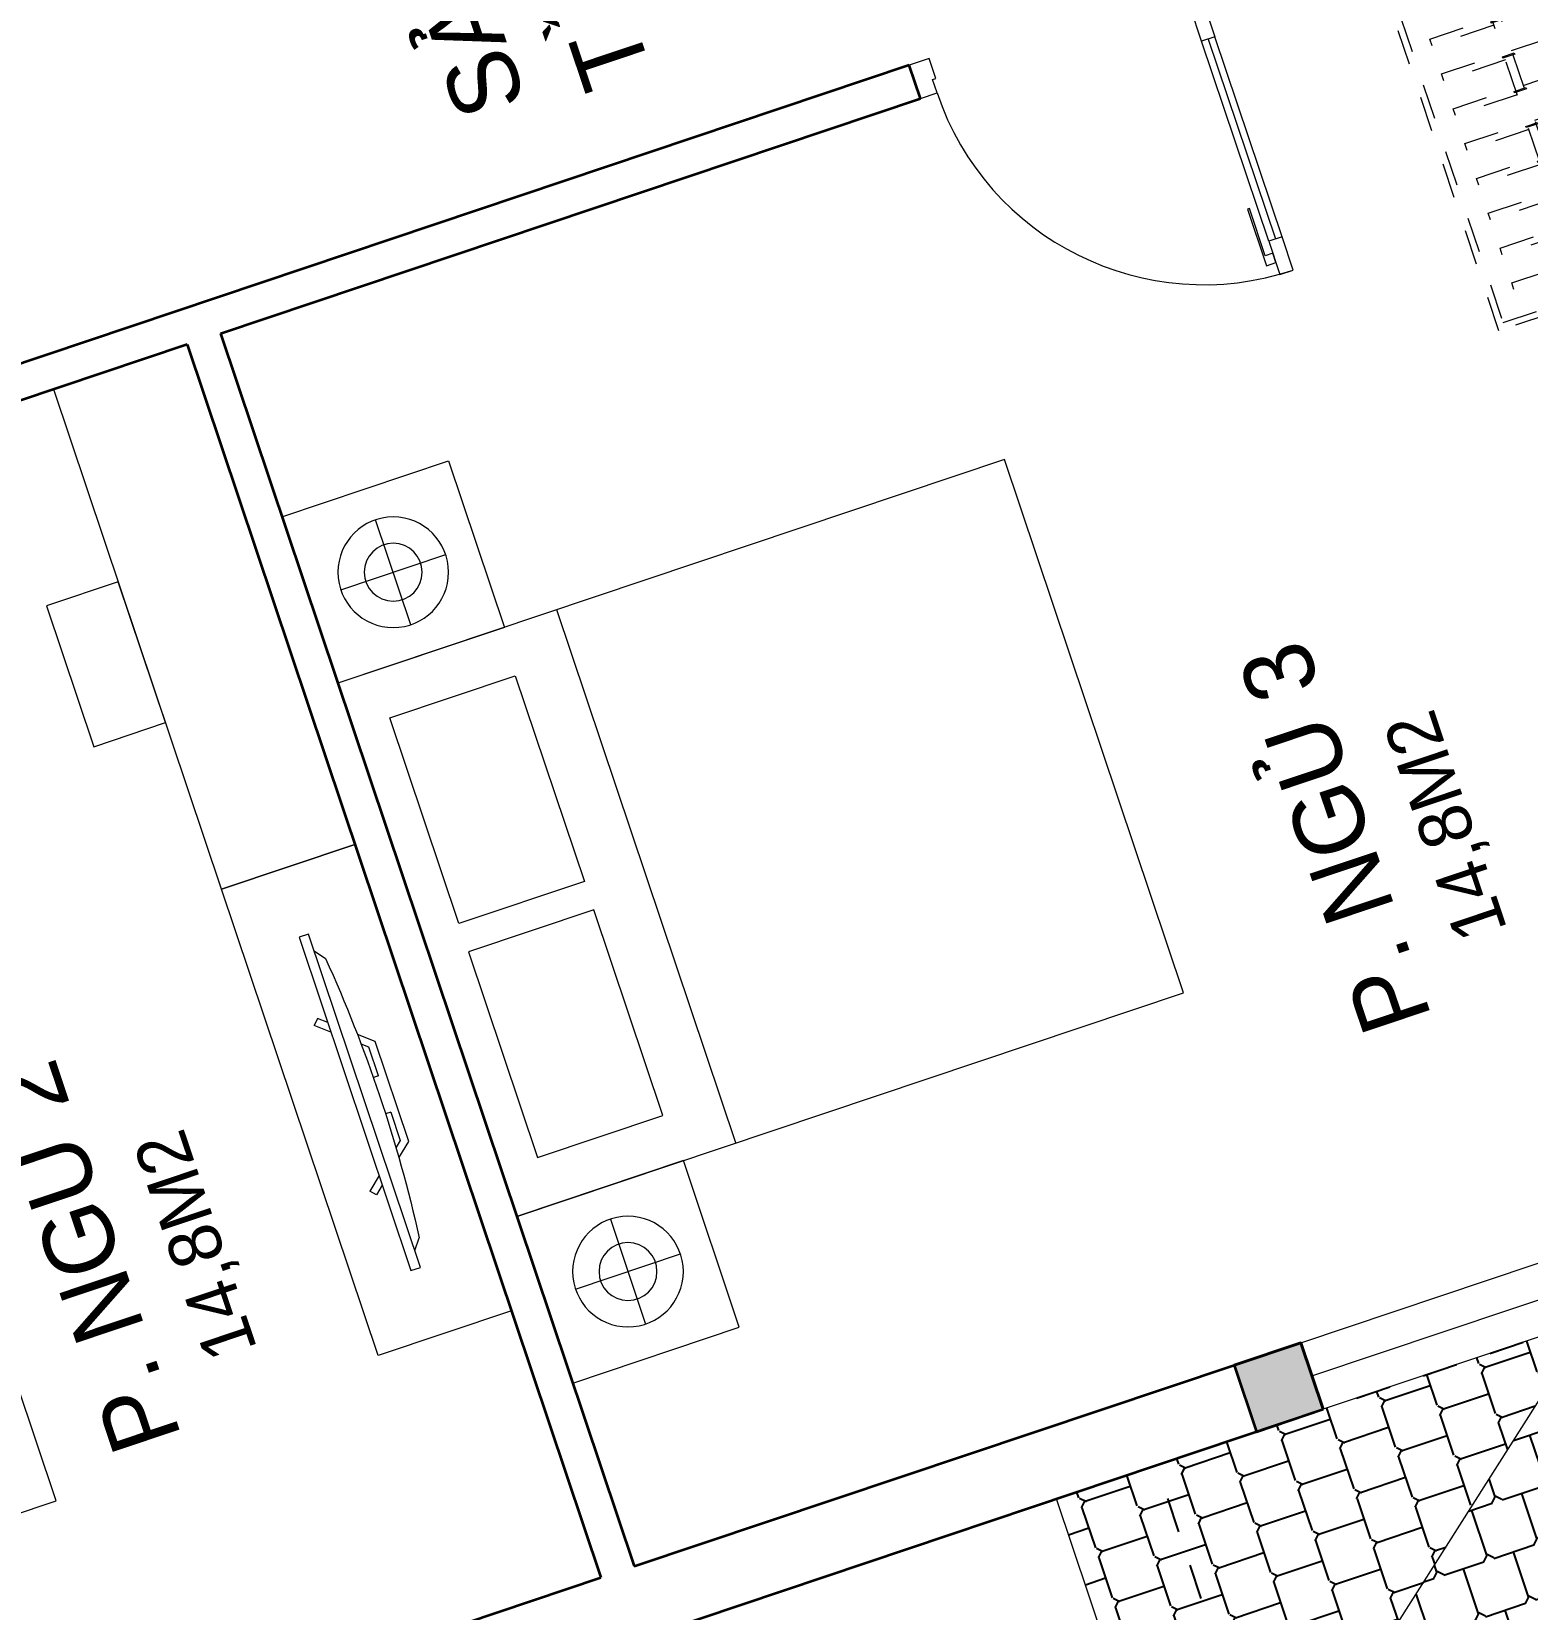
# Model space of a CAD drawing. Header units: metres. Extents: x 568332 to 569219, y 2065964 to 2066430.
# Drawn here: x 568597.838 to 568602.093, y 2066206.772 to 2066211.262 of the extents above; entities that cross this region are included whole.
import ezdxf

# ---------------------------------------------------------------- set-up
doc = ezdxf.new("R2010")
doc.units = ezdxf.units.M
for name, pattern in [('$AUDIT_BAD_LTYPE2', [0]), ('CENTER', [2, 1.25, -0.25, 0.25, -0.25]), ('HIDDEN', [0.375, 0.25, -0.125]), ('X-5M-G-MB PHONGNGU$0$HIDDEN2', [0.1875, 0.125, -0.0625])]:
    doc.linetypes.add(name, pattern=pattern)
doc.layers.get('0').update_dxf_attribs({"linetype": 'CONTINUOUS'})
doc.layers.get('DEFPOINTS').update_dxf_attribs({"linetype": 'CONTINUOUS'})
for name, color, linetype, lineweight in [('-CENTER', 143, 'CENTER', 13), ('-CONCRETE', 1, 'CONTINUOUS', 35), ('-DOOR', 137, 'CONTINUOUS', 9), ('-FURNITURE', 46, 'CONTINUOUS', 9), ('-LINE1', 7, 'CONTINUOUS', 18), ('-TEXT', 7, 'CONTINUOUS', 15), ('-WALL', 4, 'CONTINUOUS', 35), ('TEXT25', 2, 'CONTINUOUS', 13)]:
    doc.layers.add(name, color=color, linetype=linetype, lineweight=lineweight)
doc.layers.add('13. NET HATCH', color=252, linetype='CONTINUOUS')
doc.styles.add('SVN_AVO_thuong', font='')
doc.styles.add('T1', font='', dxfattribs={"height": 200})
doc.styles.add('vnavanth', font='', dxfattribs={"width": 0.8})
doc.styles.get('SVN_AVO_thuong').set_extended_font_data('SVN-Avo')
doc.styles.get('T1').set_extended_font_data('VNgeometric Light')
doc.styles.get('vnavanth').set_extended_font_data('.VnAvantH')

# ---------------------------------------------------------------- blocks, each defined once
blk = doc.blocks.new('*U238')
at = {"linetype": 'X-5M-G-MB PHONGNGU$0$HIDDEN2'}
for points in [[(0, 600.0000000004657), (0, 0), (1254.545454600615, -3.99789616864818e-10), (1254.545454600615, 600.0000000000658)], [(1234.545454600615, 579.9996613719925), (1234.545454600615, 19.99966137199266), (20, 20.00000000046566), (20, 580.0000000004657)], [(1234.545454600615, 286.6991212950747), (1234.545454600615, 313.0991212949815), (20, 313.0991212953813), (19.99999859370291, 286.6991212952417)], [(113.7817614636733, 319.1750910408318), (109.4317788550979, 319.1750910408318), (109.4317788550979, 280.441767644881), (113.7817614636733, 280.441767644881)], [(227.7817614636733, 319.1750910407849), (223.4317788550979, 319.1750910407849), (223.4317788550979, 280.4417676448341), (227.7817614636733, 280.4417676448341)], [(341.7817614636733, 319.175091040738), (337.4317788550979, 319.175091040738), (337.4317788550979, 280.4417676447872), (341.7817614636733, 280.4417676447872)], [(455.7817614636733, 319.1750910406911), (451.4317788550979, 319.1750910406911), (451.4317788550979, 280.4417676447403), (455.7817614636733, 280.4417676447403)], [(569.7817614636733, 319.1750910406442), (565.431778855098, 319.1750910406442), (565.431778855098, 280.4417676446934), (569.7817614636733, 280.4417676446934)], [(683.7817614636733, 319.1750910405973), (679.431778855098, 319.1750910405973), (679.431778855098, 280.4417676446465), (683.7817614636733, 280.4417676446465)], [(797.7817614636733, 319.1750910405504), (793.431778855098, 319.1750910405504), (793.431778855098, 280.4417676445996), (797.7817614636733, 280.4417676445996)], [(911.7817614636733, 319.1750910405035), (907.431778855098, 319.1750910405035), (907.431778855098, 280.4417676445527), (911.7817614636733, 280.4417676445527)], [(1025.781761463673, 319.1750910404566), (1021.431778855098, 319.1750910404566), (1021.431778855098, 280.4417676445057), (1025.781761463673, 280.4417676445057)], [(1139.781761463673, 319.1750910404097), (1135.431778855098, 319.1750910404097), (1135.431778855098, 280.4417676444588), (1139.781761463673, 280.4417676444588)]]:
    blk.add_lwpolyline(points, close=True, dxfattribs=at)
for points in [[(122.2409142897814, 313.1103512093413), (122.2409142897814, 515.2497102723445), (100.1765458012815, 515.2497102723445), (100.1765458012815, 313.1103512093413)], [(236.2409142897814, 313.1103512092944), (236.2409142897814, 515.2497102722975), (214.1765458012815, 515.2497102722975), (214.1765458012815, 313.1103512092944)], [(350.2409142897814, 313.1103512092475), (350.2409142897814, 515.2497102722507), (328.1765458012815, 515.2497102722507), (328.1765458012815, 313.1103512092475)], [(464.2409142897814, 313.1103512092006), (464.2409142897814, 515.2497102722037), (442.1765458012815, 515.2497102722037), (442.1765458012815, 313.1103512092006)], [(578.2409142897814, 313.1103512091537), (578.2409142897814, 515.2497102721569), (556.1765458012815, 515.2497102721569), (556.1765458012815, 313.1103512091537)], [(692.2409142897814, 313.1103512091068), (692.2409142897814, 515.24971027211), (670.1765458012815, 515.24971027211), (670.1765458012815, 313.1103512091068)], [(806.2409142897814, 313.1103512090599), (806.2409142897814, 515.249710272063), (784.1765458012815, 515.249710272063), (784.1765458012815, 313.1103512090599)], [(920.2409142897814, 313.110351209013), (920.2409142897814, 515.2497102720162), (898.1765458012815, 515.2497102720162), (898.1765458012815, 313.110351209013)], [(1034.240914289781, 313.1103512089661), (1034.240914289781, 515.2497102719692), (1012.176545801281, 515.2497102719692), (1012.176545801281, 313.1103512089661)], [(1148.240914289781, 313.1103512089192), (1148.240914289781, 515.2497102719224), (1126.176545801281, 515.2497102719224), (1126.176545801281, 313.1103512089192)], [(100.1765458012815, 286.7103512094345), (100.1765458012815, 92.0852110228024), (122.2409142897814, 92.0852110228024), (122.2409142897814, 286.7103512094345)], [(214.1765458012815, 286.7103512093876), (214.1765458012815, 92.08521102275549), (236.2409142897814, 92.08521102275549), (236.2409142897814, 286.7103512093876)], [(328.1765458012815, 286.7103512093407), (328.1765458012815, 92.08521102270858), (350.2409142897814, 92.08521102270858), (350.2409142897814, 286.7103512093407)], [(442.1765458012815, 286.7103512092938), (442.1765458012815, 92.08521102266168), (464.2409142897814, 92.08521102266168), (464.2409142897814, 286.7103512092938)], [(556.1765458012815, 286.7103512092469), (556.1765458012815, 92.08521102261477), (578.2409142897814, 92.08521102261477), (578.2409142897814, 286.7103512092469)], [(670.1765458012815, 286.7103512092), (670.1765458012815, 92.08521102256786), (692.2409142897814, 92.08521102256786), (692.2409142897814, 286.7103512092)], [(784.1765458012815, 286.7103512091531), (784.1765458012815, 92.08521102252095), (806.2409142897814, 92.08521102252095), (806.2409142897814, 286.7103512091531)], [(898.1765458012815, 286.7103512091062), (898.1765458012815, 92.08521102247404), (920.2409142897814, 92.08521102247404), (920.2409142897814, 286.7103512091062)], [(1012.176545801281, 286.7103512090592), (1012.176545801281, 92.08521102242715), (1034.240914289781, 92.08521102242715), (1034.240914289781, 286.7103512090592)], [(1126.176545801281, 286.7103512090123), (1126.176545801281, 92.08521102238024), (1148.240914289781, 92.08521102238024), (1148.240914289781, 286.7103512090123)]]:
    blk.add_lwpolyline(points, dxfattribs=at)
blk = doc.blocks.new('XR.MB.LM123$0$tvi 1')
blk.add_lwpolyline([(28.54445810673496, -2.291926648467779e-10), (28.54445810673496, -999.9999999999964), (-7.275957614183426e-12, -1000), (0, 0)], close=True)
for points in [[(28.54445810680045, -50.31958968611434), (52.37372755713295, -80.86315460130209)], [(-24.09820395050338, -235.5599978379832), (-39.09879504836863, -251.7939635238108)], [(0, -284.7849796677438), (-39.09879504836863, -251.7939635238108)], [(0, -255.9952397129928), (-24.09820395050338, -235.5599978379832)], [(69.66229681991535, -315.0836646851385), (111.1934016081432, -350.2927865858655), (111.193401608034, -649.712917566063), (69.68611289083492, -684.9110379843005)], [(89.09002233762294, -445.7449799550195), (89.09002233762294, -359.9578938602899), (70.91298945683957, -344.6203678706661)], [(89.09002233762294, -445.7449799550195), (73.49991829216015, -445.7449799550232)], [(89.09002233768115, -554.2550200447404), (89.09002233773936, -640.0421061392371), (70.91298945678864, -655.3796321293303)], [(89.09002233768115, -554.2550200447404), (73.49991829216015, -554.2550200447404)], [(0, -715.2150203320198), (-39.09879504836863, -748.2060364759491)], [(-24.09820395050338, -764.4400021620095), (-39.09879504836863, -748.2060364759491)], [(0, -744.004760287), (-24.09820395050338, -764.4400021620095)], [(28.54445810674224, -949.680410313882), (52.37372755713295, -919.1368453984578)]]:
    blk.add_lwpolyline(points)
blk.add_arc((-4025.16618952866, -499.9999999999964), 4099.025185406737, 354.1310878512652, 5.868912148527433)
blk = doc.blocks.new('G1600')
for p, q in [((137477.0741823114, -212827.2147267315), (139077.0741823114, -212827.2147267327)), ((137227.6935681712, -213391.7193460799), (137227.6935681718, -213076.8871672568)), ((139326.4547964507, -213391.7193460799), (139326.4547964501, -213076.8871672568)), ((137385.1096575831, -213234.3032566686), (137070.2774787599, -213234.3032566681)), ((139169.0387070388, -213234.3032566686), (139483.870885862, -213234.3032566681))]:
    blk.add_line(p, q)
blk.add_lwpolyline([(137477.074182311, -213484.2147267315), (137477.0741823123, -211484.2147267315), (139077.0741823123, -211484.2147267327), (139077.074182311, -213484.2147267327), (137477.074182311, -213484.2147267315)])
for points in [[(136977.074182316, -213484.2147267311), (136977.0741823163, -212984.3917867657), (137477.0741823113, -212984.3917867661), (137477.074182311, -213484.2147267315)], [(137617.074182311, -213375.2147267316), (137617.0741823112, -212998.7147267316), (138234.5741823112, -212998.714726732), (138234.574182311, -213375.214726732)], [(138937.074182311, -213375.2147267325), (138937.0741823112, -212998.7147267325), (138319.5741823112, -212998.7147267321), (138319.574182311, -213375.2147267321)], [(139577.0741823059, -213484.2147267331), (139577.0741823062, -212984.3917867677), (139077.0741823113, -212984.3917867673), (139077.074182311, -213484.2147267327)]]:
    blk.add_lwpolyline(points, close=True)
for centre, radius in [((137227.6935681715, -213234.3032566684), 157.4160894116067), ((139326.4547964504, -213234.3032566684), 157.4160894116067), ((137227.6935681715, -213234.3032566684), 82.41608941160666), ((139326.4547964504, -213234.3032566684), 82.41608941160666)]:
    blk.add_circle(centre, radius)
blk = doc.blocks.new('*U198')
at = {"linetype": '$AUDIT_BAD_LTYPE2'}
for p, q in [((70, 100), (70, 700.0000000000018)), ((90, 700.0000000000018), (90, 100))]:
    blk.add_line(p, q, dxfattribs=at)
for points in [[(50, 700.0000000000018), (90, 700.0000000000018), (90, 800.0000000000018), (50, 800.0000000000018), (50, 700.0000000000018)], [(50, 702.9059272893373), (50, 100)], [(50, 100), (90, 100), (90, 0), (50, 0), (50, 100)]]:
    blk.add_lwpolyline(points)
for points in [[(118.2698876160139, 594.515618111911), (118.2698876160139, 764.1349438079942), (90, 764.1349438079942), (90, 735.8650561920094), (112.6159100928053, 735.8650561920094), (112.6159100928053, 594.515618111911)], [(0, 0), (50, 0), (50, -40), (60, -40), (60, -100.0001724930771), (0, -100.0001724930771)], [(900.0000000000018, -1.262177448353619e-28), (850.0000000000018, -1.262177448353619e-28), (850.0000000000018, -40.00000000000001), (840.0000000000018, -40.00000000000001), (840.0000000000018, -100.0001724930771), (900.0000000000018, -100.0001724930771)]]:
    blk.add_lwpolyline(points, close=True)
at = {"linetype": '$AUDIT_BAD_LTYPE2', "ltscale": 0.3}
blk.add_arc((50, 0), 800.0000000000019, 0, 90, dxfattribs=at)
blk = doc.blocks.new('A$C5C575821')
at = {"layer": '-CONCRETE'}
h = blk.add_hatch(color=256, dxfattribs=at)
h.dxf.hatch_style = 1
h.paths.add_polyline_path([(-0.00237559899687767, 200.0000000000146), (-0.00237559899687767, 1.455191522836685e-11), (199.9976244010031, 1.455191522836685e-11), (199.9976244010031, 200.0000000000146)])
blk.add_lwpolyline([(-0.00237559899687767, 1.455191522836685e-11), (199.9976244010031, 1.455191522836685e-11), (199.9976244010031, 200.0000000000146), (-0.00237559899687767, 200.0000000000146)], close=True, dxfattribs=at)
blk = doc.blocks.new('A$C4D045CFB')
at = {"layer": '13. NET HATCH'}
h = blk.add_hatch(dxfattribs=at)
h.set_pattern_fill('MAIGO-12', color=256, scale=300, angle=180)
h.set_pattern_definition([(180, (-90, 1.102182119232618e-14), (-75.00000000000001, -150), [120, -30, 120, -30]), (270, (-75, -14.99999999999999), (74.99999999999997, -150), [135, -165]), (225, (-60, 7.34788079488412e-15), (-75.00000000142688, -150.0000000028537), [21.213203436, -403.0508652]), (315, (-90, 1.102182119232618e-14), (75.00000000142684, -150.0000000028537), [21.213203436, -403.0508652])])
h.paths.add_polyline_path([(1299.999119955668, 6100.494044825784), (1299.953723877203, 5215.284894083044), (1299.999119955668, 5229.592269479996), (1299.999119955668, 4500.000660992693), (-0.0008800443320069462, 6100.494044825784)])
h = blk.add_hatch(dxfattribs=at)
h.set_pattern_fill('MAIGO-12', color=256, scale=300, angle=270)
h.set_pattern_definition([(270, (-1.653273178848927e-14, -90), (150, -75.00000000000003), [120, -30, 120, -30]), (0, (14.99999999999999, -75), (150, 74.99999999999996), [135, -165]), (315, (-1.102182119232618e-14, -60), (150.0000000028537, -75.0000000014269), [21.213203436, -403.0508652]), (45, (-1.653273178848927e-14, -90), (150.0000000028537, 75.00000000142683), [21.213203436, -403.0508652])])
h.paths.add_polyline_path([(-0.0008800443320069462, 6100.494044825784), (1299.999119955668, 4500.000660992693), (1299.999119955668, 1300.000660992693), (-0.0008800443320069462, 0.000660992693156004)])
h = blk.add_hatch(dxfattribs=at)
h.set_pattern_fill('MAIGO-12', color=256, scale=300)
h.set_pattern_definition([(0, (90, 0), (75, 150), [120, -30, 120, -30]), (90, (75, 15), (-74.99999999999999, 150), [135, -165]), (45, (60, 0), (75.00000000142687, 150.0000000028537), [21.213203436, -403.0508652]), (135, (90, 0), (-75.00000000142686, 150.0000000028537), [21.213203436, -403.0508652])])
h.paths.add_polyline_path([(1299.999119955668, 1300.000660992693), (1299.999119955668, 0.000660992693156004), (-0.0008800443320069462, 0.000660992693156004)])
at = {"layer": '-LINE1'}
for p, q in [((-0.0008800443320069462, 0.000660992693156004), (-0.0008800443320069462, 6100.494044825784)), ((-0.0008800443320069462, 6100.494044825784), (1299.999119955668, 6100.494044825784)), ((-0.0008800443320069462, 6100.494044825784), (1299.999119955668, 4500.000660992693)), ((-0.0008800443320069462, 0.000660992693156004), (1299.999119955668, 1300.000660992693)), ((1299.999119955668, 0.000660992693156004), (-0.0008800443320069462, 0.000660992693156004))]:
    blk.add_line(p, q, dxfattribs=at)
at = {"layer": 'DEFPOINTS', "linetype": 'HIDDEN', "ltscale": 5}
blk.add_lwpolyline([(1299.999119955668, 300.0006609926932), (299.999119955668, 300.0006609926932), (299.999119955668, 5800.494044825784), (1299.999119955668, 5800.494044825784)], close=True, dxfattribs=at)
blk = doc.blocks.new('M19-T3')
at = {"layer": '-DOOR'}
blk.add_lwpolyline([(195847.3573562696, -159353.1480715784), (196047.3573562551, -159353.1480715784), (196047.3573562551, -160753.1480715784), (195847.3573562696, -160753.1480715784)], close=True, dxfattribs=at)
blk.add_lwpolyline([(195947.3573562623, -159353.1480715784), (195947.3573566009, -160753.1480715784)], dxfattribs=at)
at = {"layer": '-FURNITURE'}
for points in [[(198747.3494280019, -156852.500699529), (199169.9299442788, -156852.500699529), (199169.9299442788, -156637.3888588808), (198747.3494280019, -156637.3888588808)], [(196847.3573564205, -156853.1474785702), (198247.3573564205, -156853.1474790784), (198247.3573563505, -157253.1480720347), (196847.3573563505, -157253.1480715265)], [(198247.3573564205, -156853.1474790784), (199747.3573564943, -156853.1474790421), (199747.3573564943, -157253.1480716328), (198247.3573564205, -157253.1480716692)]]:
    blk.add_lwpolyline(points, close=True, dxfattribs=at)
at = {"layer": '-WALL', "linetype": 'Continuous', "ltscale": 10}
for p, q in [((195847.3573564246, -155703.1480723365), (195847.3573562696, -159353.1480715784)), ((196047.3573563971, -155702.4091350593), (196047.357356394, -157253.1480716327)), ((196047.3573563929, -157353.1480716327), (196047.3573564321, -159353.1480715784)), ((196047.35735627, -159353.1480715784), (195847.3573562696, -159353.1480715784))]:
    blk.add_line(p, q, dxfattribs=at)
at = {"layer": '-WALL'}
for p, q in [((199747.3573564943, -157253.1480716328), (196047.357356394, -157253.1480716327)), ((199747.3573564943, -157353.1480716328), (196047.3573563929, -157353.1480716327)), ((199747.3573564942, -157353.1480716328), (199747.3573564943, -159453.6365005008)), ((199747.3573564943, -159453.6365005008), (199847.3573564942, -159453.6365005008))]:
    blk.add_line(p, q, dxfattribs=at)
for points in [[(199747.3573564943, -157253.1480716328), (199747.3573564944, -155853.1480716574), (199947.3573564519, -155853.1480716512)], [(199847.3573564942, -159453.6365005008), (199847.3573564942, -155953.1480716543), (199947.3573564551, -155953.1480716511)]]:
    blk.add_lwpolyline(points, dxfattribs=at)
at = {"layer": '-DOOR', "rotation": 90.00000000000001}
blk.add_blockref('*U198', (199747.3573564943, -160353.6365005007), dxfattribs=at)
at = {"layer": '-FURNITURE', "xscale": -1, "rotation": 180}
for p in [(59270.28317410822, -367337.3627988414), (59620.28317413258, -370837.3627983648)]:
    blk.add_blockref('G1600', p, dxfattribs=at)
at = {"layer": '-FURNITURE', "extrusion": (0, 0, -1), "rotation": 269.9963102775856}
blk.add_blockref('XR.MB.LM123$0$tvi 1', (-197047.3473446643, -157018.5412152347), dxfattribs=at)
at = {"layer": '-FURNITURE', "extrusion": (0, 0, -1), "xscale": 0.916666666665974, "yscale": 0.916666666665974, "zscale": -0.916666666665974}
blk.add_blockref('*U238', (-199747.3573564946, -161353.6365005006), dxfattribs=at)
at = {"layer": '-WALL'}
for name, p in [('A$C4D045CFB', (194547.3582363139, -164653.6371614176)), ('A$C5C575821', (195847.3597320311, -159353.1480715784))]:
    blk.add_blockref(name, p, dxfattribs=at)
at = {"layer": '-TEXT', "color": 2, "style": 'vnavanth'}
for s, p in [('s¶nh', (200094.3131935797, -158389.0540842094)), ('tÇng', (200057.3081881748, -158754.4064615337))]:
    blk.add_text(s, height=199.9591899200177, dxfattribs=at).set_placement(p)
at = {"layer": 'TEXT25'}
for s, height, style, p in [('P. NGỦ 2', 200, 'SVN_AVO_thuong', (196805.9359228585, -156250.5275577621)), ('14,8M2', 150, 'T1', (196974.4646870666, -156533.7959440738)), ('P. NGỦ 3', 200, 'SVN_AVO_thuong', (196805.9359228585, -160001.6553411365)), ('14,8M2', 150, 'T1', (196974.4646870666, -160284.9237274482))]:
    blk.add_text(s, height=height, rotation=1.005123984043621e-08, dxfattribs=dict(at, style=style)).set_placement(p)

msp = doc.modelspace()

# ---------------------------------------------------------------- block references
at = {"layer": '-CENTER', "xscale": 0.001, "yscale": 0.001, "zscale": 0.001, "rotation": 108.5514997291008}
msp.add_blockref('M19-T3', (568512.74940986, 2065970.971517319), dxfattribs=at)

doc.saveas('drawing.dxf')
